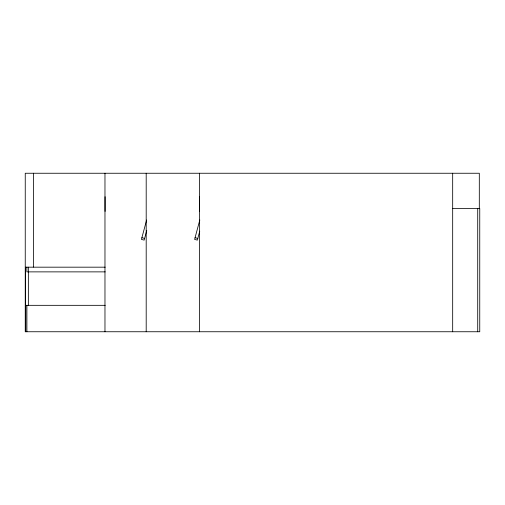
<?xml version="1.0" encoding="UTF-8"?>
<svg xmlns="http://www.w3.org/2000/svg" width="505" height="505" viewBox="0 0 505 505"><rect width="100%" height="100%" fill="white"/><g stroke="black" fill="none" stroke-linecap="round" stroke-linejoin="round"><path stroke-width="0.76" d="M146.639 219.997L141.438 239.395L144.159 240.121L146.759 230.425M199.81 219.997L194.614 239.395L197.335 240.121L199.734 231.17M452.676 208.477L479.75 208.477L479.75 331.747L25.25 331.747L25.25 173.253L479.308 173.253L479.308 208.735M105.223 267.177L25.427 267.177L25.427 305.329L105.223 305.329M105.223 271.873L26.891 271.873L26.891 267.177M195.069 237.691L197.79 238.423M141.892 237.691L144.613 238.423M477.717 208.477L477.717 331.747M452.676 173.253L452.676 331.747M199.582 196.735L199.582 211.412M199.469 173.253L199.469 331.747M146.197 173.253L146.197 331.747M105.084 196.735L105.084 211.412M104.971 173.253L104.971 331.747M33.456 173.253L33.456 267.088M28.362 267.177L28.362 305.329M26.891 305.329L26.891 331.747M25.774 305.329L25.774 331.747"/></g></svg>
